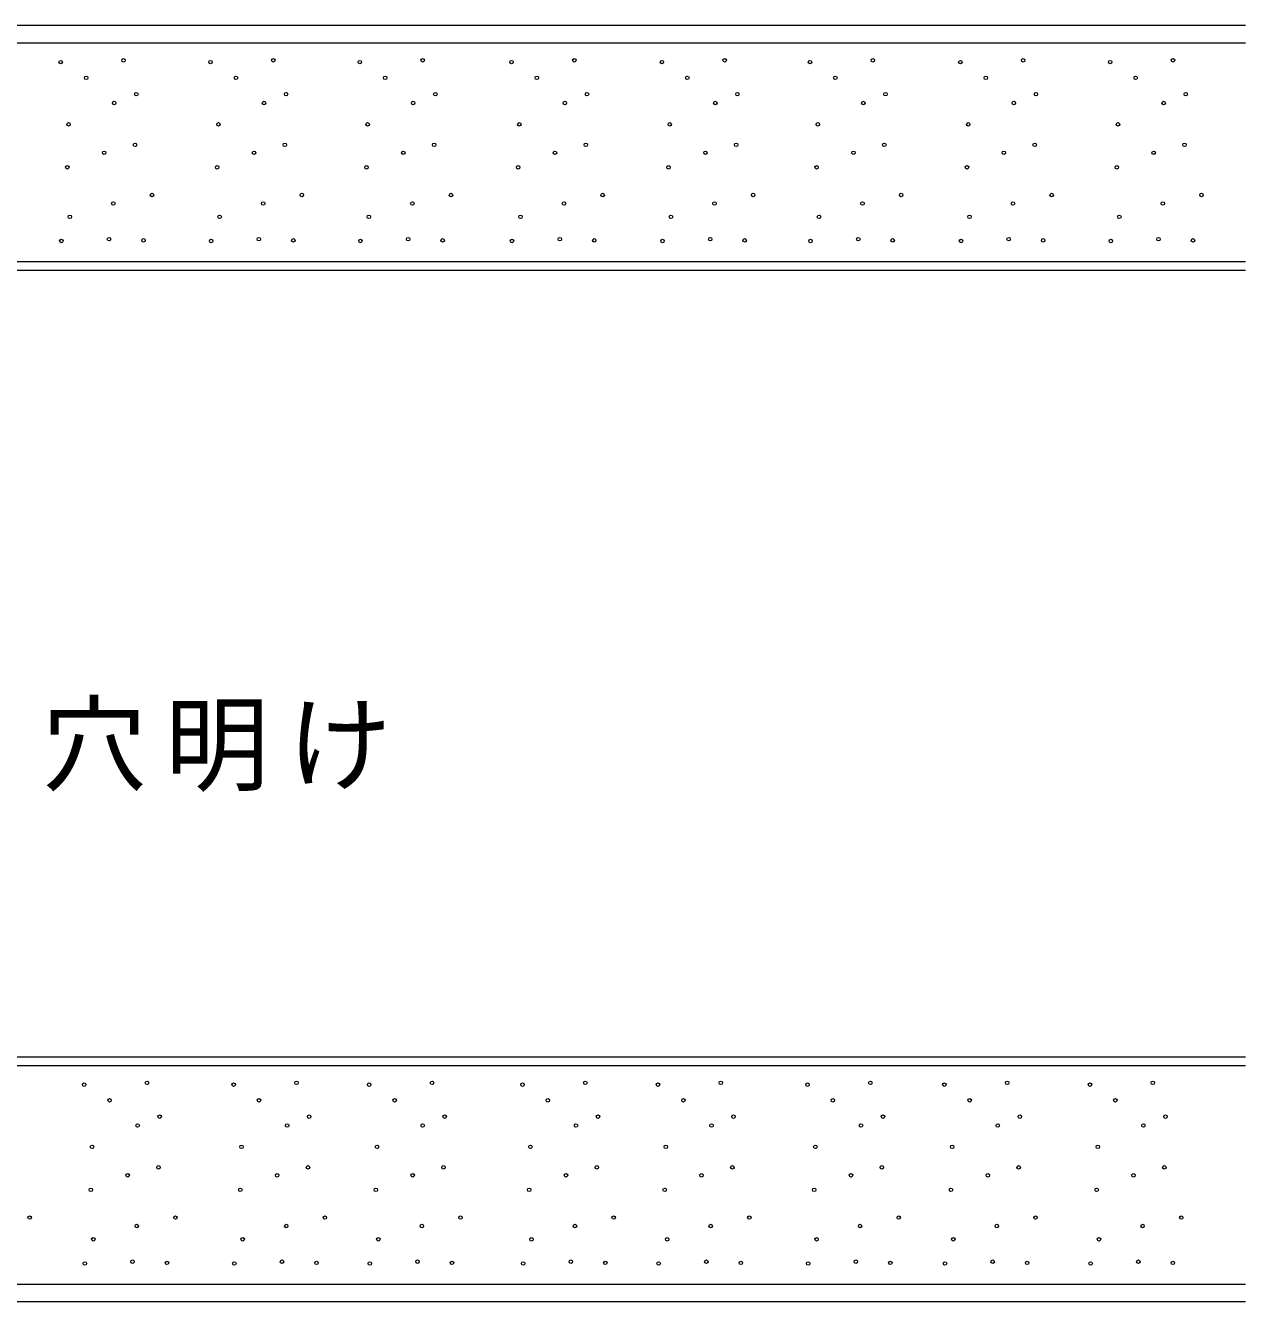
# Model space of a CAD drawing. Units: millimetres, scale not verified. Extents: x -275 to 275, y -194 to 190.
# Drawn here: x -87 to -17.2, y -64.6 to 8.4 of the extents above; entities that cross this region are included whole.
import ezdxf

# ---------------------------------------------------------------- set-up
doc = ezdxf.new("R2010")
doc.units = ezdxf.units.MM
doc.header["$LTSCALE"] = 2
doc.layers.add('0-0_中心線', color=7, linetype='Continuous', lineweight=18)
doc.layers.add('0-6_文字、引き出し線、□枠等', color=7, linetype='Continuous')
doc.styles.add('ＭＳ ゴシック', font='')
doc.styles.get('ＭＳ ゴシック').set_extended_font_data('MS Gothic')

msp = doc.modelspace()

# ---------------------------------------------------------------- linework, layer by layer
at = {"layer": '0-0_中心線'}
for p, q in [((-17.189, 8.393), (-181.189, 8.393)), ((-180.189, 7.393), (-17.189, 7.393)), ((-167.689, -5.107), (-17.189, -5.107)), ((-166.689, -5.607), (-17.189, -5.607)), ((-127.189, -5.607), (-17.189, -5.607)), ((-132.058, -50.607), (-17.189, -50.607)), ((-92.058, -50.607), (-17.189, -50.607)), ((-122.189, -51.107), (-17.189, -51.107)), ((-121.689, -63.607), (-17.189, -63.607)), ((-108.189, -64.607), (-17.189, -64.607))]:
    msp.add_line(p, q, dxfattribs=at)
for centre in [(-84.995, 6.301), (-81.398, 6.405), (-76.419, 6.301), (-72.823, 6.405), (-67.878, 6.301), (-64.282, 6.405), (-59.198, 6.301), (-55.602, 6.405), (-50.588, 6.301), (-46.992, 6.405), (-42.116, 6.301), (-38.52, 6.405), (-33.506, 6.301), (-29.909, 6.405), (-24.93, 6.301), (-21.334, 6.405), (-83.542, 5.402), (-74.967, 5.402), (-66.425, 5.402), (-57.746, 5.402), (-49.136, 5.402), (-40.664, 5.402), (-32.053, 5.402), (-23.478, 5.402), (-80.672, 4.468), (-72.097, 4.468), (-63.555, 4.468), (-54.876, 4.468), (-46.266, 4.468), (-37.794, 4.468), (-29.183, 4.468), (-20.608, 4.468), (-81.937, 3.959), (-73.361, 3.959), (-64.82, 3.959), (-56.141, 3.959), (-47.53, 3.959), (-39.058, 3.959), (-30.448, 3.959), (-21.872, 3.959), (-84.545, 2.739), (-75.969, 2.739), (-67.428, 2.739), (-58.749, 2.739), (-50.139, 2.739), (-41.667, 2.739), (-33.056, 2.739), (-24.481, 2.739), (-80.741, 1.564), (-72.166, 1.564), (-63.625, 1.564), (-54.945, 1.564), (-46.335, 1.564), (-37.863, 1.564), (-29.252, 1.564), (-20.677, 1.564), (-82.505, 1.114), (-73.929, 1.114), (-65.388, 1.114), (-56.709, 1.114), (-48.098, 1.114), (-39.626, 1.114), (-31.016, 1.114), (-22.44, 1.114), (-84.614, 0.284), (-76.039, 0.284), (-67.497, 0.284), (-58.818, 0.284), (-50.208, 0.284), (-41.736, 0.284), (-33.125, 0.284), (-24.55, 0.284), (-79.773, -1.307), (-71.197, -1.307), (-62.656, -1.307), (-53.977, -1.307), (-45.367, -1.307), (-36.895, -1.307), (-28.284, -1.307), (-19.709, -1.307), (-81.986, -1.791), (-73.411, -1.791), (-64.869, -1.791), (-56.19, -1.791), (-47.58, -1.791), (-39.108, -1.791), (-30.497, -1.791), (-21.922, -1.791), (-84.476, -2.551), (-75.9, -2.551), (-67.359, -2.551), (-58.68, -2.551), (-50.069, -2.551), (-41.597, -2.551), (-32.987, -2.551), (-24.411, -2.551), (-84.96, -3.935), (-82.228, -3.831), (-80.257, -3.9), (-76.384, -3.935), (-73.653, -3.831), (-71.682, -3.9), (-67.843, -3.935), (-65.111, -3.831), (-63.14, -3.9), (-59.164, -3.935), (-56.432, -3.831), (-54.461, -3.9), (-50.553, -3.935), (-47.822, -3.831), (-45.851, -3.9), (-42.081, -3.935), (-39.35, -3.831), (-37.379, -3.9), (-33.471, -3.935), (-30.739, -3.831), (-28.768, -3.9), (-24.895, -3.935), (-22.164, -3.831), (-20.193, -3.9), (-83.652, -52.199), (-80.055, -52.095), (-75.097, -52.199), (-71.501, -52.095), (-67.339, -52.199), (-63.743, -52.095), (-58.567, -52.199), (-54.971, -52.095), (-50.81, -52.199), (-47.213, -52.095), (-42.255, -52.199), (-38.658, -52.095), (-34.425, -52.199), (-30.828, -52.095), (-26.087, -52.199), (-22.491, -52.095), (-82.199, -53.098), (-73.644, -53.098), (-65.887, -53.098), (-57.115, -53.098), (-49.357, -53.098), (-40.802, -53.098), (-32.972, -53.098), (-24.635, -53.098), (-79.329, -54.032), (-70.774, -54.032), (-63.017, -54.032), (-54.245, -54.032), (-46.487, -54.032), (-37.932, -54.032), (-30.102, -54.032), (-21.765, -54.032), (-80.594, -54.541), (-72.039, -54.541), (-64.282, -54.541), (-55.509, -54.541), (-47.752, -54.541), (-39.197, -54.541), (-31.367, -54.541), (-23.03, -54.541), (-83.202, -55.761), (-74.647, -55.761), (-66.89, -55.761), (-58.117, -55.761), (-50.36, -55.761), (-41.805, -55.761), (-33.975, -55.761), (-25.638, -55.761), (-79.398, -56.936), (-70.844, -56.936), (-63.086, -56.936), (-54.314, -56.936), (-46.556, -56.936), (-38.001, -56.936), (-30.171, -56.936), (-21.834, -56.936), (-81.162, -57.386), (-72.607, -57.386), (-64.85, -57.386), (-56.077, -57.386), (-48.32, -57.386), (-39.765, -57.386), (-31.935, -57.386), (-23.598, -57.386), (-83.271, -58.216), (-74.716, -58.216), (-66.959, -58.216), (-58.187, -58.216), (-50.429, -58.216), (-41.874, -58.216), (-34.044, -58.216), (-25.707, -58.216), (-86.768, -59.807), (-78.43, -59.807), (-69.875, -59.807), (-62.118, -59.807), (-53.345, -59.807), (-45.588, -59.807), (-37.033, -59.807), (-29.203, -59.807), (-20.866, -59.807), (-80.643, -60.291), (-72.088, -60.291), (-64.331, -60.291), (-55.559, -60.291), (-47.801, -60.291), (-39.246, -60.291), (-31.416, -60.291), (-23.079, -60.291), (-83.133, -61.051), (-74.578, -61.051), (-66.821, -61.051), (-58.048, -61.051), (-50.291, -61.051), (-41.736, -61.051), (-33.906, -61.051), (-25.569, -61.051), (-83.617, -62.435), (-80.885, -62.331), (-78.914, -62.4), (-75.062, -62.435), (-72.33, -62.331), (-70.359, -62.4), (-67.305, -62.435), (-64.573, -62.331), (-62.602, -62.4), (-58.532, -62.435), (-55.801, -62.331), (-53.83, -62.4), (-50.775, -62.435), (-48.043, -62.331), (-46.072, -62.4), (-42.22, -62.435), (-39.488, -62.331), (-37.517, -62.4), (-34.39, -62.435), (-31.658, -62.331), (-29.687, -62.4), (-26.053, -62.435), (-23.321, -62.331), (-21.35, -62.4)]:
    msp.add_circle(centre, 0.1, dxfattribs=at)

# ---------------------------------------------------------------- texts
at = {"layer": '0-6_文字、引き出し線、□枠等', "insert": (-86.078, -35.455), "char_height": 4.399, "attachment_point": 7, "style": 'ＭＳ ゴシック'}
msp.add_mtext('\\T1.17;穴明け', dxfattribs=at)

doc.saveas('drawing.dxf')
